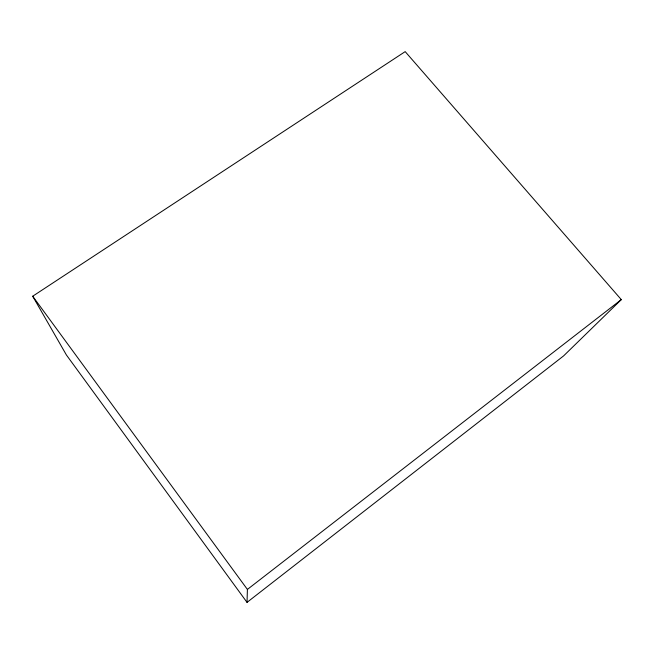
<?xml version="1.0" encoding="UTF-8"?>
<svg xmlns="http://www.w3.org/2000/svg" width="654" height="654" viewBox="0 0 654 654"><rect width="100%" height="100%" fill="white"/><g stroke="black" fill="none" stroke-linecap="round" stroke-linejoin="round"><path stroke-width="0.98" d="M247.024 602.375L247.4 589.426L32.7 296.229L405.178 51.625L621.3 299.614L563.601 355.899L247.024 602.375L66.414 354.991L32.7 296.229M247.4 589.426L621.3 299.614"/></g></svg>
